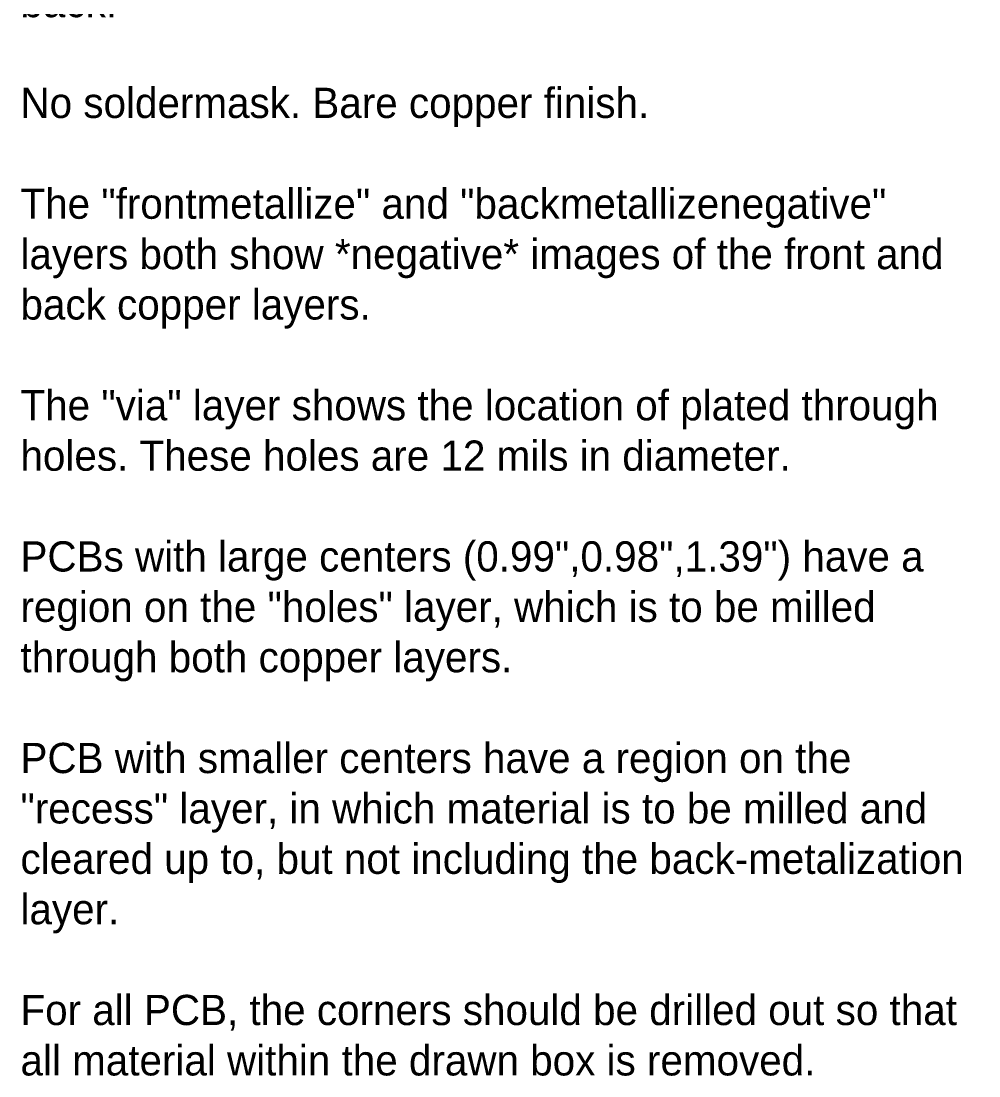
# Model space of a CAD drawing. Header units: inches. Extents: x -5.7 to 21.7, y 0 to 16.
# Drawn here: x 16.9 to 21.66, y 3.92 to 9.15 of the extents above; entities that cross this region are included whole.
import ezdxf

# ---------------------------------------------------------------- set-up
doc = ezdxf.new("R2010")
doc.units = ezdxf.units.IN
doc.header["$MEASUREMENT"] = 0
doc.layers.add('COMMENTS', color=11, linetype='CONTINUOUS')

msp = doc.modelspace()

# ---------------------------------------------------------------- texts
at = {"layer": 'COMMENTS', "insert": (16.901, 12.625), "char_height": 0.15, "width": 4.769427, "attachment_point": 1}
msp.add_mtext('\\A1;{\\C7;Princeton University\\PDevin Underwood\\PMay 01, 2012\\P\\PPCB for 5 design types\\P1) Spiral Parametric Amplifier 2) Duo-Deca Box .98"\\P3) Duo-Deca Box 1.39"\\P4) Octobox 2x7mm recess\\P5) Octobox 10x10mm recess\\P\\PTo be made on a sheet of epsilon 10 low loss-tangent dielectric (like Arlon AD1000) with 20 mil thickness and \\H0.7x;\\S1/2;\\H1.429x; oz of copper on the front, 2 oz of copper on the back.\\P\\PNo soldermask. Bare copper finish.\\P\\PThe "frontmetallize" and "backmetallizenegative" layers both show *negative* images of the front and back copper layers.\\P\\PThe "via" layer shows the location of plated through holes. These holes are 12 mils in diameter.\\P\\PPCBs with large centers (0.99",0.98",1.39") have a region on the "holes" layer, which is to be milled through both copper layers. \\P\\PPCB with smaller centers have a region on the "recess" layer, in which material is to be milled and cleared up to, but not including the back-metalization layer.\\P\\PFor all PCB, the corners should be drilled out so that all material within the drawn box is removed.}', dxfattribs=at)

doc.saveas('drawing.dxf')
